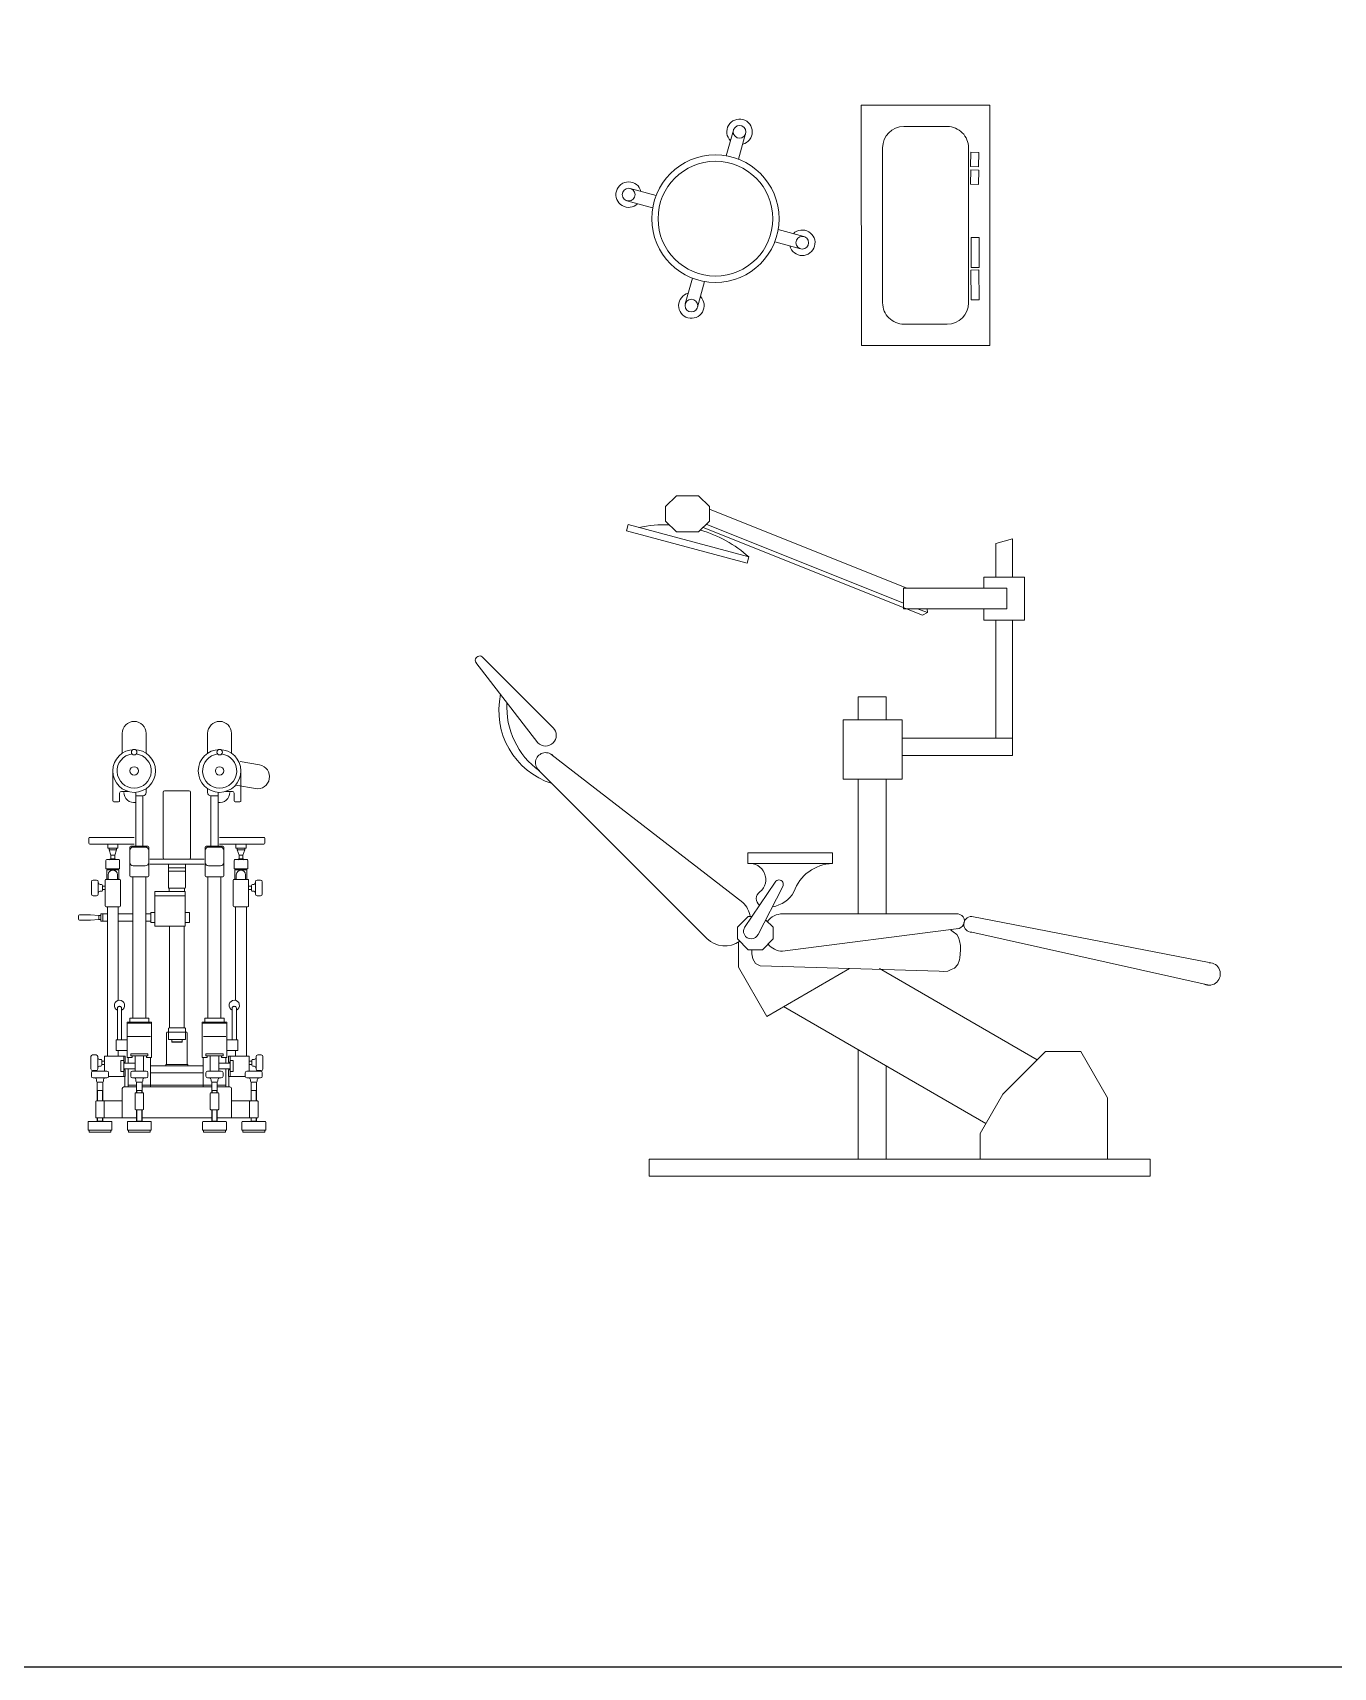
# Model space of a CAD drawing. Header units: metres. Extents: x 249 to 294.6, y -135.5 to -107.4.
# Drawn here: x 282.825 to 286.632, y -135.504 to -130.723 of the extents above; entities that cross this region are included whole.
import ezdxf

# ---------------------------------------------------------------- set-up
doc = ezdxf.new("R2010")
doc.units = ezdxf.units.M
doc.header["$MEASUREMENT"] = 0
doc.layers.add('A. muebles', color=152, linetype='Continuous', lineweight=15)

msp = doc.modelspace()

# ---------------------------------------------------------------- linework, layer by layer
msp.add_lwpolyline([(248.9585, -107.3704), (294.5729, -107.3704), (294.5729, -135.5039), (248.9585, -135.5039)], close=True)
at = {"layer": 'A. muebles'}
for p, q in [((285.2502, -130.935), (285.6264, -130.9348)), ((285.2505, -131.6377), (285.2502, -130.935)), ((285.6264, -130.9348), (285.6267, -131.6375)), ((285.3749, -130.9973), (285.5017, -130.9972)), ((284.8551, -131.083), (284.876, -131.0078)), ((284.8551, -131.083), (284.876, -131.0078)), ((284.8911, -131.0929), (284.9119, -131.0178)), ((285.3128, -131.513), (285.3126, -131.0596)), ((285.5641, -131.0595), (285.5643, -131.5129)), ((285.5695, -131.1142), (285.5707, -131.0722)), ((285.5707, -131.0722), (285.5942, -131.0729)), ((285.5942, -131.0729), (285.593, -131.1149)), ((285.593, -131.1149), (285.5695, -131.1142)), ((285.5699, -131.1661), (285.5711, -131.1241)), ((285.5711, -131.1241), (285.5946, -131.1248)), ((285.5946, -131.1248), (285.5934, -131.1667)), ((284.6496, -131.1993), (284.5744, -131.1784)), ((285.5934, -131.1667), (285.5699, -131.1661)), ((284.6397, -131.2352), (284.5645, -131.2144)), ((284.6397, -131.2352), (284.5645, -131.2144)), ((284.9974, -131.3344), (285.0726, -131.3552)), ((285.0074, -131.2985), (285.0825, -131.3193)), ((285.0074, -131.2985), (285.0825, -131.3193)), ((285.5716, -131.3223), (285.5951, -131.3222)), ((285.572, -131.4096), (285.5716, -131.3223)), ((285.5951, -131.3222), (285.5955, -131.4095)), ((285.5712, -131.417), (285.5947, -131.4169)), ((285.5716, -131.5043), (285.5712, -131.417)), ((285.5955, -131.4095), (285.572, -131.4096)), ((285.5947, -131.4169), (285.5951, -131.5042)), ((284.756, -131.4407), (284.7351, -131.5159)), ((284.7919, -131.4507), (284.771, -131.5259)), ((284.7919, -131.4507), (284.771, -131.5259)), ((285.5951, -131.5042), (285.5716, -131.5043)), ((285.502, -131.5752), (285.3751, -131.5753)), ((285.6267, -131.6375), (285.2505, -131.6377)), ((284.7091, -132.0775), (284.6777, -132.1089)), ((284.7743, -132.0775), (284.7091, -132.0775)), ((284.8057, -132.1089), (284.7743, -132.0775)), ((284.6777, -132.1089), (284.6777, -132.1515)), ((284.8057, -132.1515), (284.8057, -132.1089)), ((285.3833, -132.3477), (284.8057, -132.1169)), ((284.563, -132.1798), (284.5678, -132.1617)), ((284.563, -132.1798), (284.9163, -132.2745)), ((284.5678, -132.1617), (284.9212, -132.2563)), ((284.6777, -132.1515), (284.7091, -132.1829)), ((284.7091, -132.1829), (284.7743, -132.1829)), ((284.7743, -132.1829), (284.8057, -132.1515)), ((285.4298, -132.4269), (284.7872, -132.17)), ((285.374, -132.3911), (284.7968, -132.1604)), ((285.6441, -132.2165), (285.6924, -132.2036)), ((285.6441, -132.3151), (285.6441, -132.2165)), ((285.6924, -132.2036), (285.6924, -132.3151)), ((284.9212, -132.2563), (284.9163, -132.2745)), ((285.6092, -132.3477), (285.6092, -132.3151)), ((285.6092, -132.3151), (285.7274, -132.3151)), ((285.7274, -132.3151), (285.7274, -132.4414)), ((285.374, -132.3477), (285.6758, -132.3477)), ((285.374, -132.4075), (285.374, -132.3477)), ((285.6758, -132.3477), (285.6758, -132.4075)), ((285.6758, -132.4075), (285.374, -132.4075)), ((285.4436, -132.4189), (285.4149, -132.4075)), ((285.4436, -132.4189), (285.4298, -132.4269)), ((285.4436, -132.4189), (285.4435, -132.4075)), ((285.6092, -132.4414), (285.6092, -132.4075)), ((285.7274, -132.4414), (285.6092, -132.4414)), ((285.6441, -132.7865), (285.6441, -132.4414)), ((285.6924, -132.4414), (285.6924, -132.8365)), ((284.1226, -132.5647), (284.3042, -132.8)), ((284.1409, -132.5484), (284.3484, -132.7558)), ((285.3235, -132.6655), (285.2407, -132.6655)), ((285.2407, -132.7328), (285.2407, -132.6655)), ((285.3235, -132.7328), (285.3235, -132.6655)), ((285.1968, -132.7328), (285.3701, -132.7328)), ((285.1968, -132.9062), (285.1968, -132.7328)), ((285.3701, -132.7328), (285.3701, -132.9062)), ((283.0875, -132.7722), (283.0875, -132.8304)), ((283.1575, -132.7722), (283.1575, -132.8304)), ((283.3375, -132.7722), (283.3375, -132.8304)), ((283.4075, -132.7722), (283.4075, -132.8304)), ((285.6924, -132.7865), (285.3701, -132.7865)), ((283.4896, -132.8646), (283.4322, -132.8545)), ((284.3421, -132.8329), (284.904, -133.2665)), ((285.6441, -132.8365), (285.3701, -132.8365)), ((285.6924, -132.8365), (285.6441, -132.8365)), ((283.06, -132.9692), (283.06, -132.8822)), ((283.435, -132.9692), (283.435, -132.8822)), ((284.3031, -132.8766), (284.7984, -133.372)), ((285.3701, -132.9062), (285.1968, -132.9062)), ((285.2407, -133.3), (285.2407, -132.9062)), ((285.3235, -133.3), (285.3235, -132.9062)), ((283.08, -132.9472), (283.08, -132.9692)), ((283.085, -132.9422), (283.105, -132.9422)), ((283.127, -133.1022), (283.127, -132.9447)), ((283.1475, -132.9547), (283.127, -132.9547)), ((283.148, -132.9547), (283.148, -133.1022)), ((283.1575, -132.9447), (283.1575, -132.934)), ((283.2075, -133.1362), (283.2075, -132.9442)), ((283.2835, -132.9402), (283.2115, -132.9402)), ((283.2875, -133.1362), (283.2875, -132.9442)), ((283.3375, -132.9447), (283.3375, -132.934)), ((283.347, -133.1022), (283.347, -132.9547)), ((283.3475, -132.9547), (283.368, -132.9547)), ((283.368, -132.9447), (283.368, -133.1022)), ((283.41, -132.9422), (283.39, -132.9422)), ((283.415, -132.9472), (283.415, -132.9692)), ((283.4774, -132.9336), (283.4201, -132.9234)), ((283.077, -132.9722), (283.063, -132.9722)), ((283.418, -132.9722), (283.432, -132.9722)), ((282.99, -133.0793), (282.99, -133.0933)), ((283.1225, -133.0763), (282.993, -133.0763)), ((282.993, -133.0963), (283.012, -133.0963)), ((283.012, -133.0963), (283.1225, -133.0963)), ((283.045, -133.0963), (283.045, -133.1083)), ((283.075, -133.1083), (283.075, -133.0963)), ((283.113, -133.1022), (283.162, -133.1022)), ((283.382, -133.1022), (283.333, -133.1022)), ((283.3725, -133.0763), (283.502, -133.0763)), ((283.483, -133.0963), (283.3725, -133.0963)), ((283.42, -133.1083), (283.42, -133.0963)), ((283.45, -133.0963), (283.45, -133.1083)), ((283.502, -133.0963), (283.483, -133.0963)), ((283.505, -133.0793), (283.505, -133.0933)), ((283.04, -133.1676), (283.04, -133.1436)), ((283.042, -133.1416), (283.06, -133.1416)), ((283.045, -133.1083), (283.075, -133.1083)), ((283.049, -133.1133), (283.049, -133.1088)), ((283.0545, -133.1283), (283.049, -133.1133)), ((283.049, -133.1133), (283.071, -133.1133)), ((283.0655, -133.1283), (283.0545, -133.1283)), ((283.0545, -133.1388), (283.0545, -133.1283)), ((283.0655, -133.1388), (283.0545, -133.1388)), ((283.078, -133.1416), (283.06, -133.1416)), ((283.071, -133.1133), (283.0655, -133.1283)), ((283.0655, -133.1283), (283.0655, -133.1388)), ((283.071, -133.1088), (283.071, -133.1133)), ((283.08, -133.1676), (283.08, -133.1436)), ((283.11, -133.1892), (283.11, -133.1052)), ((283.155, -133.1047), (283.12, -133.1047)), ((283.165, -133.1052), (283.165, -133.1892)), ((283.3271, -133.1402), (283.168, -133.1402)), ((283.2115, -133.1402), (283.2375, -133.1402)), ((283.2835, -133.1402), (283.2575, -133.1402)), ((283.33, -133.1052), (283.33, -133.1892)), ((283.34, -133.1047), (283.375, -133.1047)), ((283.385, -133.1892), (283.385, -133.1052)), ((283.415, -133.1676), (283.415, -133.1436)), ((283.417, -133.1416), (283.435, -133.1416)), ((283.45, -133.1083), (283.42, -133.1083)), ((283.424, -133.1088), (283.424, -133.1133)), ((283.424, -133.1133), (283.4295, -133.1283)), ((283.446, -133.1133), (283.424, -133.1133)), ((283.4295, -133.1283), (283.4405, -133.1283)), ((283.4295, -133.1283), (283.4295, -133.1388)), ((283.4295, -133.1388), (283.4405, -133.1388)), ((283.453, -133.1416), (283.435, -133.1416)), ((283.4405, -133.1283), (283.446, -133.1133)), ((283.4405, -133.1388), (283.4405, -133.1283)), ((283.446, -133.1133), (283.446, -133.1088)), ((283.455, -133.1676), (283.455, -133.1436)), ((284.9182, -133.122), (285.1658, -133.122)), ((284.9182, -133.1532), (284.9182, -133.122)), ((285.1658, -133.122), (285.1658, -133.1532)), ((283.04, -133.1676), (283.041, -133.1686)), ((283.0795, -133.1992), (283.0405, -133.1992)), ((283.06, -133.1686), (283.041, -133.1686)), ((283.0425, -133.1712), (283.047, -133.1712)), ((283.0425, -133.1972), (283.0425, -133.1712)), ((283.0445, -133.1992), (283.0755, -133.1992)), ((283.0464, -133.1856), (283.0464, -133.1992)), ((283.047, -133.1712), (283.047, -133.1682)), ((283.047, -133.1712), (283.0775, -133.1712)), ((283.06, -133.1686), (283.079, -133.1686)), ((283.073, -133.1682), (283.073, -133.1712)), ((283.0736, -133.1992), (283.0736, -133.1856)), ((283.0775, -133.1712), (283.0775, -133.1972)), ((283.08, -133.1676), (283.079, -133.1686)), ((283.162, -133.1922), (283.113, -133.1922)), ((283.1184, -133.1922), (283.1184, -133.5022)), ((283.12, -133.1597), (283.155, -133.1597)), ((283.1565, -133.1922), (283.1565, -133.5022)), ((283.3271, -133.1552), (283.168, -133.1552)), ((283.2225, -133.1552), (283.2225, -133.1773)), ((283.2225, -133.1652), (283.2725, -133.1652)), ((283.2225, -133.2232), (283.2225, -133.1772)), ((283.2245, -133.1752), (283.2705, -133.1752)), ((283.2725, -133.1773), (283.2725, -133.1552)), ((283.2725, -133.1772), (283.2725, -133.2232)), ((283.333, -133.1922), (283.382, -133.1922)), ((283.3384, -133.1922), (283.3384, -133.5022)), ((283.375, -133.1597), (283.34, -133.1597)), ((283.3765, -133.1922), (283.3765, -133.5022)), ((283.415, -133.1676), (283.416, -133.1686)), ((283.4155, -133.1992), (283.4545, -133.1992)), ((283.435, -133.1686), (283.416, -133.1686)), ((283.4175, -133.1712), (283.4175, -133.1972)), ((283.448, -133.1712), (283.4175, -133.1712)), ((283.4505, -133.1992), (283.4195, -133.1992)), ((283.4214, -133.1992), (283.4214, -133.1856)), ((283.422, -133.1682), (283.422, -133.1712)), ((283.435, -133.1686), (283.454, -133.1686)), ((283.448, -133.1712), (283.448, -133.1682)), ((283.4525, -133.1712), (283.448, -133.1712)), ((283.4486, -133.1856), (283.4486, -133.1992)), ((283.4525, -133.1972), (283.4525, -133.1712)), ((283.455, -133.1676), (283.454, -133.1686)), ((285.1658, -133.1532), (284.9182, -133.1532)), ((282.9975, -133.2062), (282.9975, -133.2422)), ((283.0125, -133.2012), (283.0025, -133.2012)), ((283.0175, -133.2422), (283.0175, -133.2062)), ((283.0265, -133.2142), (283.0225, -133.2142)), ((283.0225, -133.2342), (283.0265, -133.2342)), ((283.0295, -133.2312), (283.0295, -133.2172)), ((283.0295, -133.2173), (283.0295, -133.2312)), ((283.0366, -133.2192), (283.0295, -133.2192)), ((283.0295, -133.2292), (283.0366, -133.2292)), ((283.0375, -133.2022), (283.0375, -133.2762)), ((283.0825, -133.2762), (283.0825, -133.2022)), ((283.272, -133.2352), (283.183, -133.2352)), ((283.183, -133.2352), (283.183, -133.3362)), ((283.2705, -133.2252), (283.2245, -133.2252)), ((283.225, -133.2252), (283.27, -133.2252)), ((283.225, -133.2352), (283.225, -133.2252)), ((283.27, -133.2352), (283.225, -133.2352)), ((283.27, -133.2252), (283.27, -133.2352)), ((283.272, -133.3362), (283.272, -133.2352)), ((283.4125, -133.2762), (283.4125, -133.2022)), ((283.4575, -133.2022), (283.4575, -133.2762)), ((283.4584, -133.2192), (283.4655, -133.2192)), ((283.4655, -133.2292), (283.4584, -133.2292)), ((283.4655, -133.2312), (283.4655, -133.2172)), ((283.4655, -133.2173), (283.4655, -133.2312)), ((283.4685, -133.2142), (283.4725, -133.2142)), ((283.4725, -133.2342), (283.4685, -133.2342)), ((283.4775, -133.2422), (283.4775, -133.2062)), ((283.4825, -133.2012), (283.4925, -133.2012)), ((283.4975, -133.2062), (283.4975, -133.2422)), ((284.9087, -133.3398), (284.9985, -133.2073)), ((284.9473, -133.3621), (285.0204, -133.2199)), ((283.0025, -133.2472), (283.0125, -133.2472)), ((283.0405, -133.2792), (283.0795, -133.2792)), ((283.044, -133.3512), (283.044, -133.2792)), ((283.076, -133.2792), (283.076, -133.3512)), ((283.272, -133.2472), (283.183, -133.2472)), ((283.4545, -133.2792), (283.4155, -133.2792)), ((283.419, -133.2792), (283.419, -133.3512)), ((283.451, -133.3512), (283.451, -133.2792)), ((283.4925, -133.2472), (283.4825, -133.2472)), ((282.9595, -133.3157), (282.9595, -133.3057)), ((282.9625, -133.3027), (282.9945, -133.3027)), ((282.9945, -133.3187), (282.9625, -133.3187)), ((282.9945, -133.3027), (283.0195, -133.3047)), ((283.0195, -133.3167), (282.9945, -133.3187)), ((283.0245, -133.3047), (283.0195, -133.3047)), ((283.0195, -133.3047), (283.0195, -133.3167)), ((283.0195, -133.3167), (283.0245, -133.3167)), ((283.0245, -133.3007), (283.0245, -133.3207)), ((283.0255, -133.2997), (283.044, -133.2997)), ((283.0255, -133.3217), (283.0295, -133.3217)), ((283.044, -133.3217), (283.0295, -133.3217)), ((283.0305, -133.3207), (283.0305, -133.3007)), ((283.076, -133.2997), (283.1184, -133.2997)), ((283.1184, -133.3217), (283.076, -133.3217)), ((283.1565, -133.2997), (283.1705, -133.2997)), ((283.1705, -133.3217), (283.1565, -133.3217)), ((283.183, -133.2957), (283.171, -133.2957)), ((283.171, -133.2957), (283.171, -133.3257)), ((283.171, -133.3257), (283.183, -133.3257)), ((283.183, -133.3362), (283.272, -133.3362)), ((283.2261, -133.3362), (283.2261, -133.3877)), ((283.2688, -133.3877), (283.2688, -133.3362)), ((283.284, -133.2957), (283.272, -133.2957)), ((283.272, -133.3257), (283.284, -133.3257)), ((283.284, -133.3257), (283.284, -133.2957)), ((284.888, -133.3394), (284.9195, -133.3079)), ((284.888, -133.3736), (284.888, -133.3394)), ((284.9195, -133.3079), (284.9302, -133.3079)), ((284.9704, -133.3173), (284.9924, -133.3394)), ((284.9924, -133.3394), (284.9924, -133.3736)), ((285.533, -133.3), (285.0201, -133.3)), ((286.268, -133.4428), (285.5733, -133.3077)), ((283.044, -133.3512), (283.044, -133.7142)), ((283.076, -133.5531), (283.076, -133.3512)), ((283.2261, -133.3877), (283.2261, -133.6337)), ((283.2688, -133.6337), (283.2688, -133.3877)), ((283.419, -133.5531), (283.419, -133.3512)), ((283.451, -133.3512), (283.451, -133.7142)), ((284.9195, -133.405), (284.888, -133.3736)), ((284.8908, -133.4563), (284.8908, -133.3825)), ((284.9924, -133.3736), (284.961, -133.405)), ((285.5355, -133.3429), (285.0201, -133.4092)), ((285.5103, -133.3461), (285.5196, -133.3527)), ((285.5196, -133.3527), (285.5301, -133.3601)), ((285.5301, -133.3601), (285.5345, -133.3691)), ((285.5345, -133.3691), (285.5375, -133.3795)), ((285.5375, -133.3795), (285.5405, -133.3929)), ((286.268, -133.5087), (285.5733, -133.354)), ((284.961, -133.405), (284.9195, -133.405)), ((284.9301, -133.4108), (284.9301, -133.405)), ((284.9301, -133.4168), (284.9301, -133.4108)), ((284.9331, -133.4317), (284.9301, -133.4168)), ((284.9406, -133.4451), (284.9331, -133.4317)), ((285.5375, -133.4347), (285.533, -133.4481)), ((285.539, -133.4287), (285.5375, -133.4347)), ((285.5405, -133.4063), (285.539, -133.4287)), ((285.5405, -133.3929), (285.5405, -133.4063)), ((284.9737, -133.5999), (284.8908, -133.4563)), ((284.954, -133.4526), (284.9406, -133.4451)), ((285.4778, -133.4675), (284.954, -133.4526)), ((285.2159, -133.46), (284.9737, -133.5999)), ((285.3031, -133.46), (285.7652, -133.7268)), ((285.4898, -133.469), (285.4778, -133.4675)), ((285.5032, -133.4675), (285.4898, -133.469)), ((285.5136, -133.463), (285.5032, -133.4675)), ((285.5226, -133.4585), (285.5136, -133.463)), ((285.533, -133.4481), (285.5226, -133.4585)), ((283.1184, -133.6052), (283.1184, -133.5022)), ((283.1565, -133.6052), (283.1565, -133.5022)), ((283.3384, -133.6052), (283.3384, -133.5022)), ((283.3765, -133.6052), (283.3765, -133.5022)), ((283.0735, -133.6682), (283.0735, -133.5757)), ((283.0855, -133.5757), (283.0855, -133.6682)), ((283.4095, -133.5757), (283.4095, -133.6682)), ((283.4215, -133.6682), (283.4215, -133.5757)), ((285.0231, -133.5714), (285.6149, -133.913)), ((283.1735, -133.6172), (283.1015, -133.6172)), ((283.1015, -133.6172), (283.1015, -133.7202)), ((283.1045, -133.6202), (283.1705, -133.6202)), ((283.1184, -133.6052), (283.1095, -133.6052)), ((283.1095, -133.618), (283.1095, -133.6052)), ((283.1184, -133.6052), (283.1655, -133.6052)), ((283.1655, -133.6191), (283.1655, -133.6052)), ((283.1735, -133.7202), (283.1735, -133.6172)), ((283.3215, -133.7202), (283.3215, -133.6172)), ((283.3215, -133.6172), (283.3935, -133.6172)), ((283.3905, -133.6202), (283.3245, -133.6202)), ((283.3295, -133.6191), (283.3295, -133.6052)), ((283.3765, -133.6052), (283.3295, -133.6052)), ((283.3765, -133.6052), (283.3855, -133.6052)), ((283.3855, -133.618), (283.3855, -133.6052)), ((283.3935, -133.6172), (283.3935, -133.7202)), ((283.1015, -133.6682), (283.0695, -133.6682)), ((283.0695, -133.6682), (283.0695, -133.7002)), ((283.1701, -133.6592), (283.1039, -133.6592)), ((283.2175, -133.6487), (283.2175, -133.7412)), ((283.2205, -133.6457), (283.2745, -133.6457)), ((283.2225, -133.6357), (283.2225, -133.6457)), ((283.2225, -133.6457), (283.2225, -133.6677)), ((283.2225, -133.6677), (283.2725, -133.6677)), ((283.2261, -133.6337), (283.2245, -133.6337)), ((283.2261, -133.6337), (283.2275, -133.6337)), ((283.2261, -133.6337), (283.2688, -133.6337)), ((283.2325, -133.6742), (283.2325, -133.6677)), ((283.2335, -133.6752), (283.2325, -133.6742)), ((283.2625, -133.6742), (283.2325, -133.6742)), ((283.2615, -133.6752), (283.2335, -133.6752)), ((283.2625, -133.6742), (283.2615, -133.6752)), ((283.2625, -133.6677), (283.2625, -133.6742)), ((283.2705, -133.6337), (283.2688, -133.6337)), ((283.2725, -133.6457), (283.2725, -133.6357)), ((283.2725, -133.6677), (283.2725, -133.6457)), ((283.2775, -133.6487), (283.2775, -133.7412)), ((283.3249, -133.6592), (283.3911, -133.6592)), ((283.3935, -133.6682), (283.4255, -133.6682)), ((283.4255, -133.6682), (283.4255, -133.7002)), ((282.996, -133.7177), (282.996, -133.7537)), ((283.011, -133.7127), (283.001, -133.7127)), ((283.016, -133.7537), (283.016, -133.7177)), ((283.0965, -133.7162), (283.036, -133.7162)), ((283.036, -133.7162), (283.036, -133.7601)), ((283.0695, -133.7002), (283.1015, -133.7002)), ((283.076, -133.7142), (283.076, -133.7002)), ((283.092, -133.7292), (283.092, -133.7162)), ((283.0965, -133.7342), (283.0965, -133.7162)), ((283.1015, -133.7202), (283.1165, -133.7202)), ((283.1045, -133.7202), (283.1045, -133.7372)), ((283.1125, -133.7092), (283.1125, -133.7152)), ((283.1625, -133.7092), (283.1125, -133.7092)), ((283.1125, -133.7152), (283.1625, -133.7152)), ((283.1165, -133.7202), (283.1165, -133.7152)), ((283.125, -133.7152), (283.125, -133.7601)), ((283.15, -133.7601), (283.15, -133.7152)), ((283.1585, -133.7152), (283.1585, -133.7202)), ((283.1585, -133.7202), (283.1735, -133.7202)), ((283.1625, -133.7152), (283.1625, -133.7092)), ((283.1705, -133.8062), (283.1705, -133.7202)), ((283.3365, -133.7202), (283.3215, -133.7202)), ((283.3245, -133.7202), (283.3245, -133.8062)), ((283.3325, -133.7152), (283.3325, -133.7092)), ((283.3325, -133.7092), (283.3825, -133.7092)), ((283.3825, -133.7152), (283.3325, -133.7152)), ((283.3365, -133.7152), (283.3365, -133.7202)), ((283.345, -133.7601), (283.345, -133.7152)), ((283.37, -133.7152), (283.37, -133.7601)), ((283.3785, -133.7202), (283.3785, -133.7152)), ((283.3935, -133.7202), (283.3785, -133.7202)), ((283.3825, -133.7092), (283.3825, -133.7152)), ((283.3905, -133.7372), (283.3905, -133.7202)), ((283.4255, -133.7002), (283.3935, -133.7002)), ((283.3985, -133.7342), (283.3985, -133.7162)), ((283.3985, -133.7162), (283.459, -133.7162)), ((283.403, -133.7292), (283.403, -133.7162)), ((283.419, -133.7142), (283.419, -133.7002)), ((283.459, -133.7162), (283.459, -133.7601)), ((283.479, -133.7537), (283.479, -133.7177)), ((283.484, -133.7127), (283.494, -133.7127)), ((283.499, -133.7177), (283.499, -133.7537)), ((285.2407, -134.0177), (285.2407, -133.697)), ((285.664, -133.8279), (285.7893, -133.7026)), ((285.7893, -133.7026), (285.8923, -133.7026)), ((285.8923, -133.7026), (285.9706, -133.8382)), ((282.9975, -133.7751), (282.9975, -133.7651)), ((283.001, -133.7587), (283.011, -133.7587)), ((283.0025, -133.7601), (283.0425, -133.7601)), ((283.025, -133.7257), (283.021, -133.7257)), ((283.021, -133.7457), (283.025, -133.7457)), ((283.028, -133.7427), (283.028, -133.7287)), ((283.028, -133.7288), (283.028, -133.7427)), ((283.0351, -133.7307), (283.028, -133.7307)), ((283.028, -133.7407), (283.0351, -133.7407)), ((283.0475, -133.7651), (283.0475, -133.7751)), ((283.083, -133.7612), (283.083, -133.7292)), ((283.083, -133.7292), (283.092, -133.7292)), ((283.092, -133.7612), (283.083, -133.7612)), ((283.092, -133.7292), (283.092, -133.7612)), ((283.092, -133.7342), (283.0965, -133.7342)), ((283.125, -133.7372), (283.092, -133.7372)), ((283.092, -133.7532), (283.125, -133.7532)), ((283.092, -133.7762), (283.092, -133.7562)), ((283.092, -133.7562), (283.0965, -133.7562)), ((283.0955, -133.7532), (283.0955, -133.7562)), ((283.0965, -133.7562), (283.0965, -133.7762)), ((283.1045, -133.7532), (283.1045, -133.8062)), ((283.1125, -133.7751), (283.1125, -133.7651)), ((283.1175, -133.7601), (283.1575, -133.7601)), ((283.1625, -133.7651), (283.1625, -133.7751)), ((283.1705, -133.7442), (283.3245, -133.7442)), ((283.1705, -133.7652), (283.3245, -133.7652)), ((283.2155, -133.7442), (283.2155, -133.7412)), ((283.2155, -133.7412), (283.2795, -133.7412)), ((283.2795, -133.7412), (283.2795, -133.7442)), ((283.3325, -133.7651), (283.3325, -133.7751)), ((283.3775, -133.7601), (283.3375, -133.7601)), ((283.37, -133.7372), (283.403, -133.7372)), ((283.403, -133.7532), (283.37, -133.7532)), ((283.3825, -133.7751), (283.3825, -133.7651)), ((283.3905, -133.8062), (283.3905, -133.7532)), ((283.403, -133.7342), (283.3985, -133.7342)), ((283.403, -133.7562), (283.3985, -133.7562)), ((283.3985, -133.7562), (283.3985, -133.7762)), ((283.3995, -133.7532), (283.3995, -133.7562)), ((283.403, -133.7292), (283.403, -133.7612)), ((283.412, -133.7292), (283.403, -133.7292)), ((283.403, -133.7762), (283.403, -133.7562)), ((283.403, -133.7612), (283.412, -133.7612)), ((283.412, -133.7612), (283.412, -133.7292)), ((283.4475, -133.7751), (283.4475, -133.7651)), ((283.4525, -133.7601), (283.4925, -133.7601)), ((283.4599, -133.7307), (283.467, -133.7307)), ((283.467, -133.7407), (283.4599, -133.7407)), ((283.467, -133.7427), (283.467, -133.7287)), ((283.467, -133.7288), (283.467, -133.7427)), ((283.47, -133.7257), (283.474, -133.7257)), ((283.474, -133.7457), (283.47, -133.7457)), ((283.494, -133.7587), (283.484, -133.7587)), ((283.4975, -133.7651), (283.4975, -133.7751)), ((285.3235, -134.0177), (285.3235, -133.7448)), ((283.0425, -133.7801), (283.0025, -133.7801)), ((283.0125, -133.7891), (283.0125, -133.7851)), ((283.0145, -133.7921), (283.0305, -133.7921)), ((283.0145, -133.8472), (283.0145, -133.7921)), ((283.0153, -133.8171), (283.0145, -133.8157)), ((283.0145, -133.8171), (283.0305, -133.8171)), ((283.0153, -133.8472), (283.0153, -133.8171)), ((283.0155, -133.7921), (283.0295, -133.7921)), ((283.0295, -133.7921), (283.0155, -133.7921)), ((283.0305, -133.8157), (283.0297, -133.8171)), ((283.0297, -133.8171), (283.0297, -133.8472)), ((283.0305, -133.7921), (283.0305, -133.8472)), ((283.0325, -133.7851), (283.0325, -133.7891)), ((283.0474, -133.7762), (283.0965, -133.7762)), ((283.0875, -133.8972), (283.0875, -133.8112)), ((283.0925, -133.8062), (283.1295, -133.8062)), ((283.0955, -133.7762), (283.0955, -133.8062)), ((283.1045, -133.8012), (283.1295, -133.8012)), ((283.1575, -133.7801), (283.1175, -133.7801)), ((283.1275, -133.7891), (283.1275, -133.7851)), ((283.1295, -133.7921), (283.1455, -133.7921)), ((283.1295, -133.8232), (283.1295, -133.7921)), ((283.1303, -133.8171), (283.1295, -133.8157)), ((283.1295, -133.8171), (283.1455, -133.8171)), ((283.1303, -133.8232), (283.1303, -133.8171)), ((283.1305, -133.7921), (283.1445, -133.7921)), ((283.1445, -133.7921), (283.1305, -133.7921)), ((283.1455, -133.8157), (283.1447, -133.8171)), ((283.1447, -133.8171), (283.1447, -133.8232)), ((283.1455, -133.7921), (283.1455, -133.8232)), ((283.1455, -133.8012), (283.1705, -133.8012)), ((283.1455, -133.8062), (283.3495, -133.8062)), ((283.1475, -133.7851), (283.1475, -133.7891)), ((283.3245, -133.8012), (283.1705, -133.8012)), ((283.3245, -133.8012), (283.3495, -133.8012)), ((283.3375, -133.7801), (283.3775, -133.7801)), ((283.3475, -133.7851), (283.3475, -133.7891)), ((283.3655, -133.7921), (283.3495, -133.7921)), ((283.3495, -133.7921), (283.3495, -133.8232)), ((283.3495, -133.8157), (283.3503, -133.8171)), ((283.3655, -133.8171), (283.3495, -133.8171)), ((283.3503, -133.8171), (283.3503, -133.8232)), ((283.3645, -133.7921), (283.3505, -133.7921)), ((283.3505, -133.7921), (283.3645, -133.7921)), ((283.3647, -133.8171), (283.3655, -133.8157)), ((283.3647, -133.8232), (283.3647, -133.8171)), ((283.3655, -133.8232), (283.3655, -133.7921)), ((283.3655, -133.8012), (283.3905, -133.8012)), ((283.4025, -133.8062), (283.3655, -133.8062)), ((283.3675, -133.7891), (283.3675, -133.7851)), ((283.3985, -133.7762), (283.403, -133.7762)), ((283.3995, -133.7762), (283.3995, -133.8062)), ((283.4476, -133.7762), (283.403, -133.7762)), ((283.4075, -133.8112), (283.4075, -133.8972)), ((283.4925, -133.7801), (283.4525, -133.7801)), ((283.4625, -133.7891), (283.4625, -133.7851)), ((283.4645, -133.7921), (283.4805, -133.7921)), ((283.4645, -133.8472), (283.4645, -133.7921)), ((283.4653, -133.8171), (283.4645, -133.8157)), ((283.4645, -133.8171), (283.4805, -133.8171)), ((283.4653, -133.8472), (283.4653, -133.8171)), ((283.4655, -133.7921), (283.4795, -133.7921)), ((283.4795, -133.7921), (283.4655, -133.7921)), ((283.4805, -133.8157), (283.4797, -133.8171)), ((283.4797, -133.8171), (283.4797, -133.8472)), ((283.4805, -133.7921), (283.4805, -133.8472)), ((283.4825, -133.7851), (283.4825, -133.7891)), ((283.01, -133.8492), (283.01, -133.8952)), ((283.012, -133.8472), (283.033, -133.8472)), ((283.0875, -133.8472), (283.033, -133.8472)), ((283.035, -133.8952), (283.035, -133.8492)), ((283.125, -133.8252), (283.125, -133.8712)), ((283.127, -133.8232), (283.148, -133.8232)), ((283.15, -133.8712), (283.15, -133.8252)), ((283.345, -133.8712), (283.345, -133.8252)), ((283.347, -133.8232), (283.368, -133.8232)), ((283.37, -133.8252), (283.37, -133.8712)), ((283.4645, -133.8472), (283.4075, -133.8472)), ((283.46, -133.8492), (283.46, -133.8952)), ((283.462, -133.8472), (283.483, -133.8472)), ((283.485, -133.8952), (283.485, -133.8492)), ((285.5977, -133.9427), (285.664, -133.8279)), ((285.9706, -133.8382), (285.9706, -134.0177)), ((282.9875, -133.9332), (282.9875, -133.9092)), ((282.9895, -133.9072), (283.0555, -133.9072)), ((283.012, -133.8972), (283.033, -133.8972)), ((283.0145, -133.9071), (283.0145, -133.8972)), ((283.0153, -133.9071), (283.0153, -133.8972)), ((283.0153, -133.9066), (283.0305, -133.9066)), ((283.0153, -133.9071), (283.0225, -133.9071)), ((283.0225, -133.9071), (283.0297, -133.9071)), ((283.0297, -133.8972), (283.0297, -133.9071)), ((283.0305, -133.9066), (283.0297, -133.9071)), ((283.0305, -133.8972), (283.0305, -133.9066)), ((283.033, -133.8972), (283.0875, -133.8972)), ((283.0575, -133.9092), (283.0575, -133.9332)), ((283.1295, -133.8972), (283.0875, -133.8972)), ((283.1025, -133.9332), (283.1025, -133.9092)), ((283.1045, -133.9072), (283.1705, -133.9072)), ((283.127, -133.8732), (283.148, -133.8732)), ((283.1295, -133.9071), (283.1295, -133.8732)), ((283.1303, -133.9071), (283.1303, -133.8732)), ((283.1303, -133.9066), (283.1455, -133.9066)), ((283.1303, -133.9071), (283.1375, -133.9071)), ((283.1375, -133.9071), (283.1447, -133.9071)), ((283.1447, -133.8732), (283.1447, -133.9071)), ((283.1455, -133.9066), (283.1447, -133.9071)), ((283.1455, -133.8732), (283.1455, -133.9066)), ((283.3495, -133.8972), (283.1455, -133.8972)), ((283.1725, -133.9092), (283.1725, -133.9332)), ((283.3225, -133.9092), (283.3225, -133.9332)), ((283.3905, -133.9072), (283.3245, -133.9072)), ((283.368, -133.8732), (283.347, -133.8732)), ((283.3495, -133.8732), (283.3495, -133.9066)), ((283.3495, -133.9066), (283.3503, -133.9071)), ((283.3647, -133.9066), (283.3495, -133.9066)), ((283.3503, -133.8732), (283.3503, -133.9071)), ((283.3575, -133.9071), (283.3503, -133.9071)), ((283.3647, -133.9071), (283.3575, -133.9071)), ((283.3647, -133.9071), (283.3647, -133.8732)), ((283.3655, -133.9071), (283.3655, -133.8732)), ((283.4075, -133.8972), (283.3655, -133.8972)), ((283.3925, -133.9332), (283.3925, -133.9092)), ((283.4075, -133.8972), (283.4653, -133.8972)), ((283.4375, -133.9332), (283.4375, -133.9092)), ((283.4395, -133.9072), (283.5055, -133.9072)), ((283.462, -133.8972), (283.483, -133.8972)), ((283.4645, -133.9071), (283.4645, -133.8972)), ((283.4653, -133.9071), (283.4653, -133.8972)), ((283.4653, -133.9066), (283.4805, -133.9066)), ((283.4653, -133.9071), (283.4725, -133.9071)), ((283.4725, -133.9071), (283.4797, -133.9071)), ((283.4797, -133.8972), (283.4797, -133.9071)), ((283.4805, -133.9066), (283.4797, -133.9071)), ((283.4805, -133.8972), (283.4805, -133.9066)), ((283.5075, -133.9092), (283.5075, -133.9332)), ((283.0575, -133.9332), (282.9875, -133.9332)), ((282.9905, -133.9382), (282.9905, -133.9332)), ((283.0545, -133.9382), (282.9905, -133.9382)), ((283.0545, -133.9332), (283.0545, -133.9382)), ((283.1725, -133.9332), (283.1025, -133.9332)), ((283.1055, -133.9382), (283.1055, -133.9332)), ((283.1695, -133.9382), (283.1055, -133.9382)), ((283.1695, -133.9332), (283.1695, -133.9382)), ((283.3225, -133.9332), (283.3925, -133.9332)), ((283.3255, -133.9332), (283.3255, -133.9382)), ((283.3255, -133.9382), (283.3895, -133.9382)), ((283.3895, -133.9382), (283.3895, -133.9332)), ((283.5075, -133.9332), (283.4375, -133.9332)), ((283.4405, -133.9382), (283.4405, -133.9332)), ((283.5045, -133.9382), (283.4405, -133.9382)), ((283.5045, -133.9332), (283.5045, -133.9382)), ((285.5977, -134.0177), (285.5977, -133.9427)), ((284.6296, -134.0177), (285.5977, -134.0177)), ((284.6296, -134.0677), (284.6296, -134.0177)), ((285.9706, -134.0177), (285.5977, -134.0177)), ((285.9706, -134.0177), (286.0956, -134.0177)), ((286.0956, -134.0177), (286.0956, -134.0677)), ((286.0956, -134.0677), (284.6296, -134.0677))]:
    msp.add_line(p, q, dxfattribs=at)
for centre, radius in [((284.8939, -131.0128), 0.0186), ((284.8235, -131.2668), 0.1865), ((284.8235, -131.2668), 0.1679), ((284.5695, -131.1964), 0.0186), ((285.0776, -131.3373), 0.0186), ((284.7531, -131.5209), 0.0186), ((283.1225, -132.8822), 0.0625), ((283.1225, -132.8272), 0.008), ((283.3725, -132.8822), 0.0625), ((283.3725, -132.8272), 0.008), ((283.1225, -132.8822), 0.0125), ((283.3725, -132.8822), 0.0125)]:
    msp.add_circle(centre, radius, dxfattribs=at)
for centre, radius, start, end in [((284.8939, -131.0128), 0.0373, 284.5051, 224.5051), ((285.3749, -131.0596), 0.0623, 90.0237, 180.0237), ((285.5018, -131.0596), 0.0623, 0.0237, 90.0237), ((284.5695, -131.1964), 0.0373, 14.5051, 314.5051), ((285.0776, -131.3373), 0.0373, 194.5051, 134.5051), ((284.7531, -131.5209), 0.0373, 104.5051, 44.5051), ((285.3751, -131.513), 0.0623, 180.0237, 270.0237), ((285.5019, -131.5129), 0.0623, 270.0237, 0.0237), ((284.675, -132.531), 0.3688, 87.8792, 101.864), ((284.675, -132.531), 0.3688, 48.136, 73.4988), ((284.1333, -132.5583), 0.0125, 37.6595, 224.2437), ((284.4144, -132.7052), 0.2248, 167.8845, 252.2158), ((284.4425, -132.6957), 0.2295, 176.6674, 234.2715), ((283.1225, -132.7722), 0.035, 0, 180), ((283.3725, -132.7722), 0.035, 0, 180), ((284.3263, -132.7779), 0.0313, 225, 45), ((283.1225, -132.8822), 0.05, 96.8272, 83.1728), ((283.3725, -132.8822), 0.05, 96.8272, 83.1728), ((283.4835, -132.8991), 0.035, 260, 80), ((284.3267, -132.8584), 0.0298, 45.7563, 232.3405), ((283.085, -132.9472), 0.005, 90, 180), ((283.1225, -132.9447), 0.03, 180, 278.6269), ((283.1475, -132.9447), 0.01, 270, 0), ((283.2115, -132.9442), 0.004, 90, 180), ((283.2835, -132.9442), 0.004, 0, 90), ((283.3475, -132.9447), 0.01, 180, 270), ((283.3725, -132.9447), 0.03, 261.3731, 0), ((283.41, -132.9472), 0.005, 0, 90), ((283.063, -132.9692), 0.003, 180, 270), ((283.077, -132.9692), 0.003, 270, 0), ((283.418, -132.9692), 0.003, 180, 270), ((283.432, -132.9692), 0.003, 270, 0), ((282.993, -133.0793), 0.003, 90, 180), ((282.993, -133.0933), 0.003, 180, 270), ((283.113, -133.1052), 0.003, 90, 180), ((283.162, -133.1052), 0.003, 0, 90), ((283.333, -133.1052), 0.003, 90, 180), ((283.382, -133.1052), 0.003, 0, 90), ((283.502, -133.0793), 0.003, 0, 90), ((283.502, -133.0933), 0.003, 270, 0), ((283.042, -133.1436), 0.002, 90, 180), ((283.06, -133.1503), 0.0127, 115.6626, 136.9412), ((283.06, -133.1503), 0.0127, 43.0588, 64.3374), ((283.078, -133.1436), 0.002, 0, 90), ((283.12, -133.1147), 0.01, 90, 180), ((283.12, -133.1497), 0.01, 180, 270), ((283.155, -133.1147), 0.01, 0, 90), ((283.155, -133.1497), 0.01, 270, 0), ((283.2115, -133.1362), 0.004, 180, 270), ((283.2835, -133.1362), 0.004, 270, 0), ((283.34, -133.1147), 0.01, 90, 180), ((283.34, -133.1497), 0.01, 180, 270), ((283.375, -133.1147), 0.01, 0, 90), ((283.375, -133.1497), 0.01, 270, 0), ((283.417, -133.1436), 0.002, 90, 180), ((283.435, -133.1503), 0.0127, 115.6626, 136.9412), ((283.435, -133.1503), 0.0127, 43.0588, 64.3374), ((283.453, -133.1436), 0.002, 0, 90), ((283.0405, -133.2022), 0.003, 90, 180), ((283.0445, -133.1972), 0.002, 180, 270), ((283.06, -133.1856), 0.0136, 0, 180), ((283.0755, -133.1972), 0.002, 270, 0), ((283.0795, -133.2022), 0.003, 0, 90), ((283.113, -133.1892), 0.003, 180, 270), ((283.162, -133.1892), 0.003, 270, 0), ((283.2245, -133.1772), 0.002, 90, 180), ((283.2705, -133.1772), 0.002, 0, 90), ((283.333, -133.1892), 0.003, 180, 270), ((283.382, -133.1892), 0.003, 270, 0), ((283.4155, -133.2022), 0.003, 90, 180), ((283.4195, -133.1972), 0.002, 180, 270), ((283.435, -133.1856), 0.0136, 0, 180), ((283.4505, -133.1972), 0.002, 270, 0), ((283.4545, -133.2022), 0.003, 0, 90), ((284.924, -133.1997), 0.0468, 309.6125, 97.1075), ((285.1689, -133.2757), 0.1225, 91.4695, 160.974), ((283.0025, -133.2062), 0.005, 90, 180), ((283.0025, -133.2422), 0.005, 180, 270), ((283.0125, -133.2062), 0.005, 0, 90), ((283.0125, -133.2422), 0.005, 270, 0), ((283.0225, -133.2092), 0.005, 180, 270), ((283.0225, -133.2392), 0.005, 90, 180), ((283.0265, -133.2172), 0.003, 0, 90), ((283.0265, -133.2312), 0.003, 270, 0), ((283.2245, -133.2232), 0.002, 180, 270), ((283.2705, -133.2232), 0.002, 270, 0), ((283.4685, -133.2172), 0.003, 90, 180), ((283.4685, -133.2312), 0.003, 180, 270), ((283.4725, -133.2092), 0.005, 270, 0), ((283.4725, -133.2392), 0.005, 0, 90), ((283.4825, -133.2062), 0.005, 90, 180), ((283.4825, -133.2422), 0.005, 180, 270), ((283.4925, -133.2062), 0.005, 0, 90), ((283.4925, -133.2422), 0.005, 270, 0), ((284.9664, -133.2556), 0.0235, 122.3581, 234.4715), ((284.9784, -133.1946), 0.0853, 277.8116, 331.1409), ((285.0094, -133.2136), 0.0127, 330, 150), ((283.0405, -133.2762), 0.003, 180, 270), ((283.0795, -133.2762), 0.003, 270, 0), ((283.4155, -133.2762), 0.003, 180, 270), ((283.4545, -133.2762), 0.003, 270, 0), ((284.8512, -133.3192), 0.0746, 8.7154, 45), ((282.9625, -133.3057), 0.003, 90, 180), ((282.9625, -133.3157), 0.003, 180, 270), ((283.0255, -133.3007), 0.001, 90, 180), ((283.0255, -133.3207), 0.001, 180, 270), ((283.0295, -133.3007), 0.001, 0, 90), ((283.0295, -133.3207), 0.001, 270, 0), ((284.928, -133.3509), 0.0223, 141.752, 335.6246), ((285.0201, -133.3546), 0.0546, 90, 144.2743), ((285.5302, -133.3217), 0.0219, 270.7563, 97.3405), ((285.5733, -133.3308), 0.0231, 90, 270), ((284.8512, -133.3192), 0.0746, 225, 305.4736), ((285.0201, -133.3546), 0.0546, 218.4802, 270), ((286.268, -133.4758), 0.0329, 244.8881, 90), ((283.0795, -133.5677), 0.015, 293.5782, 246.4218), ((283.0781, -133.5757), 0.00464, 149.7006, 179.8041), ((283.0787, -133.5761), 0.00529, 130.6789, 149.7825), ((283.0792, -133.5766), 0.00606, 113.2426, 130.7019), ((283.0795, -133.5773), 0.00677, 89.8861, 113.2227), ((283.0795, -133.5773), 0.00677, 66.7773, 90.1139), ((283.0798, -133.5766), 0.00606, 49.2981, 66.7574), ((283.0803, -133.5761), 0.00529, 30.2175, 49.3211), ((283.0809, -133.5757), 0.00464, 0.1959, 30.2994), ((283.4155, -133.5677), 0.015, 293.5782, 246.4218), ((283.4141, -133.5757), 0.00464, 149.7006, 179.8041), ((283.4147, -133.5761), 0.00529, 130.6789, 149.7825), ((283.4152, -133.5766), 0.00606, 113.2426, 130.7019), ((283.4155, -133.5773), 0.00677, 89.8861, 113.2227), ((283.4155, -133.5773), 0.00677, 66.7773, 90.1139), ((283.4158, -133.5766), 0.00606, 49.2981, 66.7574), ((283.4163, -133.5761), 0.00529, 30.2175, 49.3211), ((283.4169, -133.5757), 0.00464, 0.1959, 30.2994), ((283.1045, -133.6232), 0.003, 90, 180), ((283.1705, -133.6232), 0.003, 0, 90), ((283.3245, -133.6232), 0.003, 90, 180), ((283.3905, -133.6232), 0.003, 0, 90), ((283.2205, -133.6487), 0.003, 90, 180), ((283.2245, -133.6357), 0.002, 90, 180), ((283.2705, -133.6357), 0.002, 0, 90), ((283.2745, -133.6487), 0.003, 0, 90), ((283.001, -133.7177), 0.005, 90, 180), ((283.011, -133.7177), 0.005, 0, 90), ((283.021, -133.7207), 0.005, 180, 270), ((283.474, -133.7207), 0.005, 270, 0), ((283.484, -133.7177), 0.005, 90, 180), ((283.494, -133.7177), 0.005, 0, 90), ((283.001, -133.7537), 0.005, 180, 270), ((283.0025, -133.7651), 0.005, 90, 180), ((283.011, -133.7537), 0.005, 270, 0), ((283.021, -133.7507), 0.005, 90, 180), ((283.025, -133.7287), 0.003, 0, 90), ((283.025, -133.7427), 0.003, 270, 0), ((283.0425, -133.7651), 0.005, 0, 90), ((283.1175, -133.7651), 0.005, 90, 180), ((283.1575, -133.7651), 0.005, 0, 90), ((283.3375, -133.7651), 0.005, 90, 180), ((283.3775, -133.7651), 0.005, 0, 90), ((283.4525, -133.7651), 0.005, 90, 180), ((283.47, -133.7287), 0.003, 90, 180), ((283.47, -133.7427), 0.003, 180, 270), ((283.474, -133.7507), 0.005, 0, 90), ((283.484, -133.7537), 0.005, 180, 270), ((283.4925, -133.7651), 0.005, 0, 90), ((283.494, -133.7537), 0.005, 270, 0), ((283.0025, -133.7751), 0.005, 180, 270), ((283.0075, -133.7851), 0.005, 0, 90), ((283.0155, -133.7891), 0.003, 180, 270), ((283.0295, -133.7891), 0.003, 270, 0), ((283.0375, -133.7851), 0.005, 90, 180), ((283.0425, -133.7751), 0.005, 270, 0), ((283.0925, -133.8112), 0.005, 90, 180), ((283.1175, -133.7751), 0.005, 180, 270), ((283.1225, -133.7851), 0.005, 0, 90), ((283.1305, -133.7891), 0.003, 180, 270), ((283.1445, -133.7891), 0.003, 270, 0), ((283.1525, -133.7851), 0.005, 90, 180), ((283.1575, -133.7751), 0.005, 270, 0), ((283.3375, -133.7751), 0.005, 180, 270), ((283.3425, -133.7851), 0.005, 0, 90), ((283.3505, -133.7891), 0.003, 180, 270), ((283.3645, -133.7891), 0.003, 270, 0), ((283.3725, -133.7851), 0.005, 90, 180), ((283.3775, -133.7751), 0.005, 270, 0), ((283.4025, -133.8112), 0.005, 0, 90), ((283.4525, -133.7751), 0.005, 180, 270), ((283.4575, -133.7851), 0.005, 0, 90), ((283.4655, -133.7891), 0.003, 180, 270), ((283.4795, -133.7891), 0.003, 270, 0), ((283.4875, -133.7851), 0.005, 90, 180), ((283.4925, -133.7751), 0.005, 270, 0), ((283.012, -133.8492), 0.002, 90, 180), ((283.033, -133.8492), 0.002, 0, 90), ((283.127, -133.8252), 0.002, 90, 180), ((283.148, -133.8252), 0.002, 0, 90), ((283.347, -133.8252), 0.002, 90, 180), ((283.368, -133.8252), 0.002, 0, 90), ((283.462, -133.8492), 0.002, 90, 180), ((283.483, -133.8492), 0.002, 0, 90), ((282.9895, -133.9092), 0.002, 90, 180), ((283.012, -133.8952), 0.002, 180, 270), ((283.033, -133.8952), 0.002, 270, 0), ((283.0555, -133.9092), 0.002, 0, 90), ((283.1045, -133.9092), 0.002, 90, 180), ((283.127, -133.8712), 0.002, 180, 270), ((283.148, -133.8712), 0.002, 270, 0), ((283.1705, -133.9092), 0.002, 0, 90), ((283.3245, -133.9092), 0.002, 90, 180), ((283.347, -133.8712), 0.002, 180, 270), ((283.368, -133.8712), 0.002, 270, 0), ((283.3905, -133.9092), 0.002, 0, 90), ((283.4395, -133.9092), 0.002, 90, 180), ((283.462, -133.8952), 0.002, 180, 270), ((283.483, -133.8952), 0.002, 270, 0), ((283.5055, -133.9092), 0.002, 0, 90)]:
    msp.add_arc(centre, radius, start, end, dxfattribs=at)

doc.saveas('drawing.dxf')
